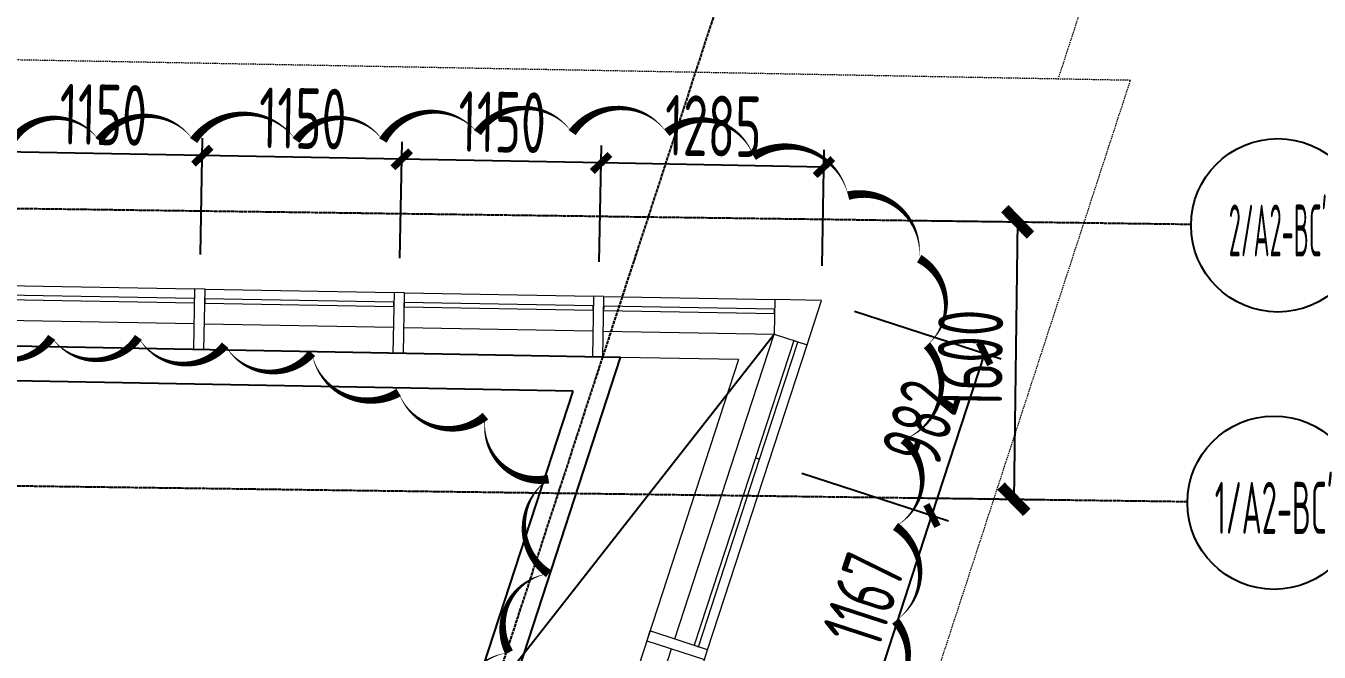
# Model space of a CAD drawing. Header units: millimetres. Extents: x 11515858 to 24947533, y -12764720 to -6305528.
# Drawn here: x 11866009 to 11873465, y -6351644 to -6348031 of the extents above; entities that cross this region are included whole.
import ezdxf
from ezdxf.enums import TextEntityAlignment as Align

# ---------------------------------------------------------------- set-up
doc = ezdxf.new("R2010")
doc.units = ezdxf.units.MM
doc.header["$LTSCALE"] = 10
for name, pattern in [('A2-RG-AXIS$0$CENTER', [2, 1.25, -0.25, 0.25, -0.25]), ('A2-RG-AXIS$0$DOTE', [2.4200000000000004, 2, -0.2, 0.02, -0.2]), ('A2-RI-F3$0$HIDDEN', [0.375, 0.25, -0.125]), ('A2-RI-F3$0$Overhead 1_16_', [2.5796875, 1.5875, -0.9921875])]:
    doc.linetypes.add(name, pattern=pattern)
for name, color, linetype in [('A2-RB-F3$0$$34$A-DIMS-100', 1, 'Continuous'), ('A2-RB-F3$0$A-DIMS-100', 1, 'Continuous'), ('A2-RG-AXIS$0$A-AXIS', 1, 'Continuous'), ('A2-RG-AXIS$0$A-DIMS-100', 1, 'Continuous'), ('A2-RG-AXIS$0$A-GRID', 1, 'A2-RG-AXIS$0$CENTER'), ('A2-RG-AXIS$0$A-SYMB', 4, 'Continuous'), ('A2-RI-F3$0$A-BEAM-PLAN-S', 2, 'Continuous'), ('A2-RI-F3$0$A-SYMB-VOID', 35, 'Continuous')]:
    doc.layers.add(name, color=color, linetype=linetype)
for name, color, linetype, lineweight in [('A2-RI-F3$0$A-FLOR-OVHD', 8, 'A2-RI-F3$0$Overhead 1_16_', 5), ('A2-RI-F3$0$A-GLAZ', 140, 'Continuous', 5), ('A2-RI-F3$0$A-GLAZ-CWMG', 3, 'Continuous', 5)]:
    doc.layers.add(name, color=color, linetype=linetype, lineweight=lineweight)
doc.styles.add('A2-RB-F3$0$$0$XD2008', font='hzs.shx', dxfattribs={"width": 0.7, "bigfont": 'hztxt.shx'})
doc.styles.add('A2-RB-F3$0$XD2008', font='hzs.shx', dxfattribs={"width": 0.7, "bigfont": 'hztxt.shx'})
doc.styles.add('A2-RG-AXIS$0$ECADI', font='hzs.shx', dxfattribs={"width": 0.7, "bigfont": 'hztxt.shx'})
doc.styles.add('A2-RG-AXIS$0$XD2008', font='hzs.shx', dxfattribs={"width": 0.7, "bigfont": 'hztxt.shx'})
doc.dimstyles.new('A2-RB-F3$0$$0$XD100$0', dxfattribs={"dimscale": 100, "dimtxt": 3.5, "dimasz": 1, "dimexe": 1, "dimexo": 2, "dimgap": 0.5, "dimtad": 1, "dimdec": 0, "dimdsep": 46, "dimtxsty": 'A2-RB-F3$0$$0$XD2008', "dimblk1": 'A2-RB-F3$0$$20$_ArchTick', "dimblk2": 'A2-RB-F3$0$$20$_ArchTick', "dimsah": 1, "dimcen": 2.5, "dimclrt": 4, "dimaunit": 1, "dimadec": 0, "dimazin": 0, "dimtfac": 1, "dimtdec": 0, "dimtix": 1, "dimtmove": 2, "dimatfit": 3, "dimfxl": 0, "dimtolj": 1, "dimtzin": 0, "dimarcsym": 0})
doc.dimstyles.new('A2-RB-F3$0$XD100$0', dxfattribs={"dimscale": 100, "dimtxt": 3.5, "dimasz": 1, "dimexe": 1, "dimexo": 2, "dimgap": 0.5, "dimtad": 1, "dimdec": 0, "dimdsep": 46, "dimtxsty": 'A2-RB-F3$0$XD2008', "dimblk1": 'A2-RB-F3$0$_ArchTick', "dimblk2": 'A2-RB-F3$0$_ArchTick', "dimsah": 1, "dimcen": 2.5, "dimclrt": 4, "dimaunit": 1, "dimadec": 0, "dimazin": 0, "dimtfac": 1, "dimtdec": 0, "dimtix": 1, "dimtmove": 1, "dimatfit": 3, "dimfxl": 0, "dimtolj": 1, "dimtzin": 0, "dimarcsym": 0})
doc.dimstyles.new('A2-RG-AXIS$0$XD150', dxfattribs={"dimscale": 300, "dimtxt": 2.5, "dimasz": 1.5, "dimexe": 1, "dimexo": 2, "dimgap": 0.5, "dimtad": 1, "dimdec": 0, "dimdsep": 46, "dimtxsty": 'A2-RG-AXIS$0$XD2008', "dimcen": 2.5, "dimclrt": 4, "dimaunit": 1, "dimadec": 3, "dimazin": 0, "dimtfac": 1, "dimtdec": 0, "dimtmove": 2, "dimatfit": 3, "dimfxl": 0, "dimtolj": 1, "dimtzin": 0, "dimarcsym": 0})
doc.dimstyles.new('A2-RG-AXIS$0$XD150$0', dxfattribs={"dimscale": 150, "dimtxt": 2.5, "dimasz": 1, "dimexe": 1, "dimexo": 2, "dimgap": 0.5, "dimtad": 1, "dimdec": 0, "dimdsep": 46, "dimtxsty": 'A2-RG-AXIS$0$XD2008', "dimblk": 'A2-RG-AXIS$0$_ArchTick', "dimcen": 2.5, "dimclrt": 4, "dimaunit": 1, "dimadec": 0, "dimazin": 0, "dimtfac": 1, "dimtdec": 0, "dimtmove": 2, "dimatfit": 3, "dimfxl": 0, "dimtolj": 1, "dimtzin": 0, "dimarcsym": 0})

# ---------------------------------------------------------------- blocks, each defined once
blk = doc.blocks.new('A2-RG-AXIS$0$_ArchTick')
at = {"color": 0, "linetype": 'ByBlock', "const_width": 0.4}
blk.add_lwpolyline([(-0.5, -0.5), (0.5, 0.5)], dxfattribs=at)
blk = doc.blocks.new('*D570')
at = {"layer": 'A2-RG-AXIS$0$A-DIMS-100', "color": 0, "lineweight": -2, "transparency": 16777216}
for p, q in [((11874589.38699963, -6348268.879640024), (11875587.6960257, -6348594.270384096)), ((11873275.80887374, -6355203.179355318), (11875445.08045365, -6348547.785993095)), ((11872705.34528909, -6355017.241368757), (11873418.42444579, -6355249.663746319))]:
    blk.add_line(p, q, dxfattribs=at)
at = {"layer": 'Defpoints', "color": 0, "transparency": 16777216}
for p in [(11874304.15585551, -6348175.910858022), (11875445.08045365, -6348547.785993095), (11872420.11414498, -6354924.272586754)]:
    blk.add_point(p, dxfattribs=at)
at = {"layer": 'A2-RG-AXIS$0$A-DIMS-100', "color": 0, "lineweight": -2, "transparency": 16777216, "xscale": 150, "yscale": 150, "zscale": 150}
for p, rotation in [((11875445.08045365, -6348547.785993095), 71.94704053343841), ((11873275.80887374, -6355203.179355318), 251.9470405334384)]:
    blk.add_blockref('A2-RG-AXIS$0$_ArchTick', p, dxfattribs=dict(at, rotation=rotation))
at = {"layer": 'A2-RG-AXIS$0$A-DIMS-100', "color": 4, "transparency": 16777216, "insert": (11874110.86741259, -6351794.134989956), "char_height": 375, "attachment_point": 5, "rotation": 71.94704053343841, "style": 'A2-RG-AXIS$0$XD2008'}
blk.add_mtext('\\A1;7000', dxfattribs=at)
blk = doc.blocks.new('*D582')
at = {"layer": 'A2-RG-AXIS$0$A-DIMS-100', "color": 0, "lineweight": -2, "ltscale": 3, "transparency": 16777216}
blk.add_arc((11859128.7327663, -6350592.05443198), 5746.740531579062, 341.9470404933478, 359.228553700333, dxfattribs=at)
at = {"layer": 'Defpoints', "color": 0, "ltscale": 3, "transparency": 16777216}
for p in [(11834459.42301469, -6342551.292638551), (11835566.99318758, -6350274.793449771), (11872705.48127219, -6350774.866594547), (11864743.72133208, -6351815.545397793), (11872420.11414498, -6354924.272586754)]:
    blk.add_point(p, dxfattribs=at)
at = {"layer": 'A2-RG-AXIS$0$A-DIMS-100', "color": 0, "lineweight": -2, "ltscale": 3, "transparency": 16777216, "xscale": 150, "yscale": 150, "zscale": 150}
for p, rotation in [((11864874.95240171, -6350669.427805854), 89.22855370033292), ((11864592.5640209, -6352372.945994822), 251.9470404933478)]:
    blk.add_blockref('A2-RG-AXIS$0$_ArchTick', p, dxfattribs=dict(at, rotation=rotation))
at = {"layer": 'A2-RG-AXIS$0$A-DIMS-100', "color": 4, "ltscale": 3, "transparency": 16777216, "insert": (11865468.54927567, -6351642.991563324), "char_height": 375, "attachment_point": 5, "rotation": 80.58779709683913, "style": 'A2-RG-AXIS$0$XD2008'}
blk.add_mtext('\\A1;17°16\'53"', dxfattribs=at)
blk = doc.blocks.new('A2-RG-AXIS$0$ECADI-TAG-GRID')
at = {"color": 13}
blk.add_circle((0, 0), 5, dxfattribs=at)
at = {"style": 'A2-RG-AXIS$0$ECADI', "width": 0.7}
blk.add_attdef('GRID', text='', height=5, dxfattribs=at).set_placement((0, 0), align=Align.MIDDLE)
blk = doc.blocks.new('*D553')
at = {"layer": 'A2-RG-AXIS$0$A-AXIS', "color": 0, "lineweight": -2, "ltscale": 3, "transparency": 16777216}
for p, q in [((11871124.75589846, -6349153.503604544), (11871876.68219595, -6349163.628361033)), ((11871726.69579226, -6349161.608780365), (11871705.15359847, -6350761.463753141)), ((11871103.21370467, -6350753.358577319), (11871855.14000216, -6350763.483333808))]:
    blk.add_line(p, q, dxfattribs=at)
at = {"layer": 'Defpoints', "color": 0, "ltscale": 3, "transparency": 16777216}
for p in [(11870824.78309107, -6349149.464443209), (11870803.24089728, -6350749.319415984), (11871705.15359847, -6350761.463753141)]:
    blk.add_point(p, dxfattribs=at)
at = {"layer": 'A2-RG-AXIS$0$A-AXIS', "color": 0, "lineweight": -2, "ltscale": 3, "transparency": 16777216, "xscale": 150, "yscale": 150, "zscale": 150}
for p, rotation in [((11871726.69579226, -6349161.608780365), 89.22855370033429), ((11871705.15359847, -6350761.463753141), 269.2285537003343)]:
    blk.add_blockref('A2-RG-AXIS$0$_ArchTick', p, dxfattribs=dict(at, rotation=rotation))
at = {"layer": 'A2-RG-AXIS$0$A-AXIS', "color": 4, "ltscale": 3, "transparency": 16777216, "insert": (11871453.44848889, -6349958.002000585), "char_height": 375, "attachment_point": 5, "rotation": 89.22855370033427, "style": 'A2-RG-AXIS$0$XD2008'}
blk.add_mtext('\\A1;1600', dxfattribs=at)
blk = doc.blocks.new('A2-RB-F3$0$_ArchTick')
at = {"color": 0, "linetype": 'ByBlock', "const_width": 0.4}
blk.add_lwpolyline([(-0.5, -0.5), (0.5, 0.5)], dxfattribs=at)
blk = doc.blocks.new('*D844')
at = {"layer": 'A2-RB-F3$0$A-DIMS-100', "color": 0, "lineweight": -2, "transparency": 16777216}
for p, q in [((11870482.0296536, -6350610.745165925), (11871327.97123534, -6350886.477764993)), ((11870871.34254705, -6351964.720693601), (11871232.89434592, -6350855.487684356)), ((11870120.47785474, -6351719.978175171), (11870966.41943648, -6351995.710774238))]:
    blk.add_line(p, q, dxfattribs=at)
at = {"layer": 'Defpoints', "color": 0, "transparency": 16777216}
for p in [(11870291.87587476, -6350548.765004653), (11871232.89434592, -6350855.487684356), (11869930.32407589, -6351657.998013899)]:
    blk.add_point(p, dxfattribs=at)
at = {"layer": 'A2-RB-F3$0$A-DIMS-100', "color": 0, "lineweight": -2, "transparency": 16777216, "xscale": 100, "yscale": 100, "zscale": 100}
for p, rotation in [((11871232.89434592, -6350855.487684356), 71.94674727467715), ((11870871.34254705, -6351964.720693601), 251.9467472746771)]:
    blk.add_blockref('A2-RB-F3$0$_ArchTick', p, dxfattribs=dict(at, rotation=rotation))
at = {"layer": 'A2-RB-F3$0$A-DIMS-100', "color": 4, "transparency": 16777216, "insert": (11870838.19544529, -6351340.376507547), "char_height": 350, "attachment_point": 5, "rotation": 71.94674727467715, "style": 'A2-RB-F3$0$XD2008'}
blk.add_mtext('\\A1;1167', dxfattribs=at)
blk = doc.blocks.new('*D845')
at = {"layer": 'A2-RB-F3$0$A-DIMS-100', "color": 0, "lineweight": -2, "transparency": 16777216}
for p, q in [((11870786.39420099, -6349676.961393151), (11871632.33578273, -6349952.693992225)), ((11871232.89434592, -6350855.487684365), (11871537.25889331, -6349921.703911589)), ((11870482.0296536, -6350610.745165927), (11871327.97123534, -6350886.477765002))]:
    blk.add_line(p, q, dxfattribs=at)
at = {"layer": 'Defpoints', "color": 0, "transparency": 16777216}
for p in [(11870596.24042214, -6349614.981231877), (11871537.25889331, -6349921.703911589), (11870291.87587476, -6350548.765004653)]:
    blk.add_point(p, dxfattribs=at)
at = {"layer": 'A2-RB-F3$0$A-DIMS-100', "color": 0, "lineweight": -2, "transparency": 16777216, "xscale": 100, "yscale": 100, "zscale": 100}
for p, rotation in [((11871537.25889331, -6349921.703911589), 71.94674727425051), ((11871232.89434592, -6350855.487684365), 251.9467472742505)]:
    blk.add_blockref('A2-RB-F3$0$_ArchTick', p, dxfattribs=dict(at, rotation=rotation))
at = {"layer": 'A2-RB-F3$0$A-DIMS-100', "color": 4, "transparency": 16777216, "insert": (11871171.15361841, -6350318.868116545), "char_height": 350, "attachment_point": 5, "rotation": 71.94674727425051, "style": 'A2-RB-F3$0$XD2008'}
blk.add_mtext('\\A1;982', dxfattribs=at)
blk = doc.blocks.new('*D846')
at = {"layer": 'A2-RB-F3$0$A-DIMS-100', "color": 0, "lineweight": -2, "transparency": 16777216}
for p, q in [((11869314.98015234, -6349391.432231773), (11869327.26649813, -6348721.995983246)), ((11870599.91045855, -6349415.01490763), (11870612.19680434, -6348745.578659102)), ((11870610.36178614, -6348845.561821226), (11869325.43147993, -6348821.979145369))]:
    blk.add_line(p, q, dxfattribs=at)
at = {"layer": 'Defpoints', "color": 0, "transparency": 16777216}
for p in [(11869325.43147993, -6348821.979145369), (11869311.31011594, -6349591.398556019), (11870596.24042214, -6349614.981231876)]:
    blk.add_point(p, dxfattribs=at)
at = {"layer": 'A2-RB-F3$0$A-DIMS-100', "color": 0, "lineweight": -2, "transparency": 16777216, "xscale": 100, "yscale": 100, "zscale": 100}
for p, rotation in [((11869325.43147993, -6348821.979145369), 178.9485530010529), ((11870610.36178614, -6348845.561821226), 358.948553001053)]:
    blk.add_blockref('A2-RB-F3$0$_ArchTick', p, dxfattribs=dict(at, rotation=rotation))
at = {"layer": 'A2-RB-F3$0$A-DIMS-100', "color": 4, "transparency": 16777216, "insert": (11869972.02542399, -6348608.80836852), "char_height": 350, "attachment_point": 5, "rotation": 358.94855300105297, "style": 'A2-RB-F3$0$XD2008'}
blk.add_mtext('\\A1;1285', dxfattribs=at)
blk = doc.blocks.new('*D847')
at = {"layer": 'A2-RB-F3$0$A-DIMS-100', "color": 0, "lineweight": -2, "transparency": 16777216}
for p, q in [((11868165.17378793, -6349370.329522422), (11868177.46013371, -6348700.893273889)), ((11869314.98015234, -6349391.432231773), (11869327.26649813, -6348721.99598324)), ((11869325.43147993, -6348821.979145364), (11868175.62511551, -6348800.876436013))]:
    blk.add_line(p, q, dxfattribs=at)
at = {"layer": 'Defpoints', "color": 0, "transparency": 16777216}
for p in [(11868175.62511551, -6348800.876436013), (11868161.50375152, -6349570.295846668), (11869311.31011593, -6349591.398556019)]:
    blk.add_point(p, dxfattribs=at)
at = {"layer": 'A2-RB-F3$0$A-DIMS-100', "color": 0, "lineweight": -2, "transparency": 16777216, "xscale": 100, "yscale": 100, "zscale": 100}
for p, rotation in [((11868175.62511551, -6348800.876436013), 178.9485530011098), ((11869325.43147993, -6348821.979145364), 358.9485530011099)]:
    blk.add_blockref('A2-RB-F3$0$_ArchTick', p, dxfattribs=dict(at, rotation=rotation))
at = {"layer": 'A2-RB-F3$0$A-DIMS-100', "color": 4, "transparency": 16777216, "insert": (11868754.65708868, -6348586.465675911), "char_height": 350, "attachment_point": 5, "rotation": 358.9485530011099, "style": 'A2-RB-F3$0$XD2008'}
blk.add_mtext('\\A1;1150', dxfattribs=at)
blk = doc.blocks.new('*D848')
at = {"layer": 'A2-RB-F3$0$A-DIMS-100', "color": 0, "lineweight": -2, "transparency": 16777216}
for p, q in [((11867015.36742351, -6349349.22681307), (11867027.6537693, -6348679.790564536)), ((11868165.17378793, -6349370.329522422), (11868177.46013371, -6348700.893273887)), ((11868175.62511551, -6348800.876436011), (11867025.81875109, -6348779.77372666))]:
    blk.add_line(p, q, dxfattribs=at)
at = {"layer": 'Defpoints', "color": 0, "transparency": 16777216}
for p in [(11867025.81875109, -6348779.77372666), (11867011.6973871, -6349549.193137317), (11868161.50375152, -6349570.295846668)]:
    blk.add_point(p, dxfattribs=at)
at = {"layer": 'A2-RB-F3$0$A-DIMS-100', "color": 0, "lineweight": -2, "transparency": 16777216, "xscale": 100, "yscale": 100, "zscale": 100}
for p, rotation in [((11867025.81875109, -6348779.77372666), 178.9485530011098), ((11868175.62511551, -6348800.876436011), 358.9485530011099)]:
    blk.add_blockref('A2-RB-F3$0$_ArchTick', p, dxfattribs=dict(at, rotation=rotation))
at = {"layer": 'A2-RB-F3$0$A-DIMS-100', "color": 4, "transparency": 16777216, "insert": (11867604.85072426, -6348565.362966558), "char_height": 350, "attachment_point": 5, "rotation": 358.9485530011099, "style": 'A2-RB-F3$0$XD2008'}
blk.add_mtext('\\A1;1150', dxfattribs=at)
blk = doc.blocks.new('*D849')
at = {"layer": 'A2-RB-F3$0$A-DIMS-100', "color": 0, "lineweight": -2, "transparency": 16777216}
for p, q in [((11865865.56105909, -6349328.124103719), (11865877.84740488, -6348658.687855296)), ((11867015.36742351, -6349349.22681307), (11867027.65376929, -6348679.790564647)), ((11867025.81875109, -6348779.773726771), (11865876.01238667, -6348758.67101742))]:
    blk.add_line(p, q, dxfattribs=at)
at = {"layer": 'Defpoints', "color": 0, "transparency": 16777216}
for p in [(11865876.01238667, -6348758.67101742), (11865861.89102268, -6349528.090427966), (11867011.6973871, -6349549.193137317)]:
    blk.add_point(p, dxfattribs=at)
at = {"layer": 'A2-RB-F3$0$A-DIMS-100', "color": 0, "lineweight": -2, "transparency": 16777216, "xscale": 100, "yscale": 100, "zscale": 100}
for p, rotation in [((11865876.01238667, -6348758.67101742), 178.9485530011098), ((11867025.81875109, -6348779.773726771), 358.9485530011099)]:
    blk.add_blockref('A2-RB-F3$0$_ArchTick', p, dxfattribs=dict(at, rotation=rotation))
at = {"layer": 'A2-RB-F3$0$A-DIMS-100', "color": 4, "transparency": 16777216, "insert": (11866455.04435984, -6348544.260257318), "char_height": 350, "attachment_point": 5, "rotation": 358.9485530011099, "style": 'A2-RB-F3$0$XD2008'}
blk.add_mtext('\\A1;1150', dxfattribs=at)
blk = doc.blocks.new('A2-RB-F3$0$$20$_ArchTick')
at = {"color": 0, "linetype": 'ByBlock', "const_width": 0.4}
blk.add_lwpolyline([(-0.5, -0.5), (0.5, 0.5)], dxfattribs=at)
blk = doc.blocks.new('*D1000')
at = {"layer": 'A2-RB-F3$0$$34$A-DIMS-100', "color": 0, "lineweight": -2, "transparency": 16777216}
blk.add_arc((11854397.27101286, -6348928.215341986), 5197.010226061926, 179.2283753461018, 188.9089247423358, dxfattribs=at)
at = {"layer": 'Defpoints', "color": 0, "transparency": 16777216}
for p in [(11858126.40803416, -6348343.652936382), (11835588.55433006, -6348674.895688873), (11849205.03162293, -6349150.848240294), (11872727.02249406, -6349175.084193551), (11843467.94352963, -6350641.446561096)]:
    blk.add_point(p, dxfattribs=at)
at = {"layer": 'A2-RB-F3$0$$34$A-DIMS-100', "color": 0, "lineweight": -2, "transparency": 16777216, "xscale": 100, "yscale": 100, "zscale": 100}
for p, rotation in [((11849200.73207215, -6348858.227289954), 89.22837534610186), ((11849262.95879068, -6349733.046563413), 278.9089247423358)]:
    blk.add_blockref('A2-RB-F3$0$$20$_ArchTick', p, dxfattribs=dict(at, rotation=rotation))
at = {"layer": 'A2-RB-F3$0$$34$A-DIMS-100', "color": 4, "transparency": 16777216, "insert": (11849471.04080004, -6349278.622734919), "char_height": 350, "attachment_point": 5, "rotation": 274.068650044219, "style": 'A2-RB-F3$0$$0$XD2008'}
blk.add_mtext('\\A1;9°40\'50"', dxfattribs=at)
blk = doc.blocks.new('A2-RI-F3$0$System Panel - Glazed-5010835-Documents - Level 3')
at = {"layer": 'A2-RI-F3$0$A-GLAZ', "lineweight": 13}
for p, q in [((492.4266511889286, -19.05), (-492.426651188842, -19.05)), ((-492.426651188842, -19.05), (-492.4266511888594, -44.44999999999423)), ((-492.4266511888594, -44.44999999999423), (492.4266511889114, -44.44999999999423)), ((492.4266511889114, -44.44999999999423), (492.4266511889286, -19.05))]:
    blk.add_line(p, q, dxfattribs=at)
blk = doc.blocks.new('A2-RI-F3$0$Rectangular Mullion - 60mm x 200mm-5010827-Documents - Level 3')
at = {"layer": 'A2-RI-F3$0$A-GLAZ-CWMG'}
for p, q in [((96687.0162400138, -33774.25554874521), (97628.82706175333, -33486.28262769386)), ((96745.4966086852, -33965.51465697293), (97687.30743042471, -33677.54173592158))]:
    blk.add_line(p, q, dxfattribs=at)
blk = doc.blocks.new('A2-RI-F3$0$System Panel - Glazed-5010947-Documents - Level 3')
at = {"layer": 'A2-RI-F3$0$A-GLAZ', "lineweight": 13}
for p, q in [((544.9999999999974, -19.04999999999134), (-544.9999999999974, -19.04999999999134)), ((-544.9999999999974, -19.04999999999134), (-545.0000000000147, -44.44999999998556)), ((-545.0000000000147, -44.44999999998556), (544.9999999999974, -44.44999999998556)), ((544.9999999999974, -44.44999999998556), (544.9999999999974, -19.04999999999134))]:
    blk.add_line(p, q, dxfattribs=at)
blk = doc.blocks.new('A2-RI-F3$0$Rectangular Mullion - 60mm x 200mm-5010902-Documents - Level 3')
at = {"layer": 'A2-RI-F3$0$A-GLAZ-CWMG'}
for p, q in [((93387.79662308579, -34783.0419083263), (94430.15876292682, -34464.32389906735)), ((93446.27699175717, -34974.30101655402), (94488.6391315982, -34655.58300729506))]:
    blk.add_line(p, q, dxfattribs=at)
blk = doc.blocks.new('A2-RI-F3$0$System Panel - Glazed-5010930-Documents - Level 3')
at = {"layer": 'A2-RI-F3$0$A-GLAZ', "lineweight": 13}
for p, q in [((545.0000000000147, -19.05), (-544.9999999999974, -19.05)), ((-544.9999999999974, -19.05), (-544.9999999999801, -44.44999999999423)), ((-544.9999999999801, -44.44999999999423), (545.0000000000147, -44.44999999999423)), ((545.0000000000147, -44.44999999999423), (545.0000000000147, -19.05))]:
    blk.add_line(p, q, dxfattribs=at)
blk = doc.blocks.new('A2-RI-F3$0$System Panel - Glazed-5010911-Documents - Level 3')
at = {"layer": 'A2-RI-F3$0$A-GLAZ', "lineweight": 13}
for p, q in [((545.0000000000147, -19.05), (-544.9999999999801, -19.05)), ((-544.9999999999801, -19.05), (-544.9999999999801, -44.45000000000289)), ((-544.9999999999801, -44.45000000000289), (545.0000000000147, -44.44999999999423)), ((545.0000000000147, -44.44999999999423), (545.0000000000147, -19.05))]:
    blk.add_line(p, q, dxfattribs=at)
blk = doc.blocks.new('A2-RI-F3$0$Rectangular Mullion - 60mm x 200mm-4645544-Documents - Level 3')
at = {"layer": 'A2-RI-F3$0$A-GLAZ-CWMG', "lineweight": 20}
for p, q in [((-29.99999999813735, 99.99999999906868), (30.00000000186265, 100)), ((-30, -250), (-29.99999999813735, 99.99999999906868)), ((30.00000000186265, 100), (30, -250)), ((30, -250), (-30, -250))]:
    blk.add_line(p, q, dxfattribs=at)
blk = doc.blocks.new('A2-RI-F3$0$System Panel - Glazed-5325693-Documents - Level 3')
at = {"layer": 'A2-RI-F3$0$A-GLAZ', "lineweight": 13}
for p, q in [((355.7557120722608, 44.44999999999423), (-355.7557120722651, 44.44999999999423)), ((-355.7557120722651, 44.44999999999423), (-355.7557120722651, 19.05)), ((-355.7557120722651, 19.05), (355.7557120722608, 19.05)), ((355.7557120722608, 19.05), (355.7557120722608, 44.44999999999423))]:
    blk.add_line(p, q, dxfattribs=at)
blk = doc.blocks.new('A2-RI-F3$0$Rectangular Mullion - 60mm x 200mm-4853677-Documents - Level 3')
at = {"layer": 'A2-RI-F3$0$A-GLAZ-CWMG'}
for p, q in [((97687.30743042471, -34389.05316006611), (97687.30743042473, -33677.54173592158)), ((97887.3074304247, -34389.05316006611), (97887.30743042473, -33677.54173592158))]:
    blk.add_line(p, q, dxfattribs=at)
blk = doc.blocks.new('A2-RI-F3$0$Quad Corner Mullion - 200mm x 200mm Quad Corner-4645201-Documents - Level 3')
at = {"layer": 'A2-RI-F3$0$A-GLAZ-CWMG', "lineweight": 20}
for p, q in [((56.11241060554276, 158.4803686713613), (-135.1466976221696, 99.99999999999459)), ((135.1466976221696, -99.99999999999459), (56.11241060554276, 158.4803686713613)), ((-135.1466976221696, 99.99999999999459), (-135.1466976221696, -99.99999999999459)), ((-135.1466976221696, -99.99999999999459), (135.1466976221696, -99.99999999999459))]:
    blk.add_line(p, q, dxfattribs=at)
blk = doc.blocks.new('A2-RI-F3$0$Rectangular Mullion - 60mm x 200mm-3669289-Documents - Level 3')
at = {"layer": 'A2-RI-F3$0$A-GLAZ-CWMG'}
for p, q in [((97687.3074304247, -46027.06977392331), (97687.3074304247, -44920.06977392335)), ((97887.30743042468, -46027.06977392331), (97887.30743042468, -44920.06977392335))]:
    blk.add_line(p, q, dxfattribs=at)
blk = doc.blocks.new('A2-RI-F3$0$Rectangular Mullion - 60mm x 200mm-4644613-Documents - Level 3')
at = {"layer": 'A2-RI-F3$0$A-GLAZ-CWMG', "lineweight": 20}
for p, q in [((-30, 250), (29.99999999860302, 249.9999999981374)), ((-30, -100.0000000018626), (-30, 250)), ((29.99999999860302, 249.9999999981374), (30, -100.0000000018626)), ((30, -100.0000000018626), (-30, -100.0000000018626))]:
    blk.add_line(p, q, dxfattribs=at)
blk = doc.blocks.new('A2-RI-F3$0$System Panel - Glazed-4853844-Documents - Level 3')
at = {"layer": 'A2-RI-F3$0$A-GLAZ', "lineweight": 13}
for p, q in [((568.4999999999964, 44.44999999999423), (-568.5000000000007, 44.44999999999423)), ((-568.5000000000007, 44.44999999999423), (-568.5000000000007, 19.05)), ((-568.5000000000007, 19.05), (568.4999999999964, 19.05)), ((568.4999999999964, 19.05), (568.4999999999964, 44.44999999999423))]:
    blk.add_line(p, q, dxfattribs=at)
blk = doc.blocks.new('A2-RI-F3$0$Rectangular Mullion - 60mm x 200mm-4853680-Documents - Level 3')
at = {"layer": 'A2-RI-F3$0$A-GLAZ-CWMG'}
for p, q in [((97687.30743042471, -35526.05316006608), (97687.30743042471, -34389.05316006611)), ((97887.3074304247, -35526.05316006608), (97887.3074304247, -34389.05316006611))]:
    blk.add_line(p, q, dxfattribs=at)
blk = doc.blocks.new('A2-RG-AXIS')
at = {"layer": 'A2-RG-AXIS$0$A-GRID', "linetype": 'A2-RG-AXIS$0$DOTE'}
for p, q in [((11878378.07715797, -6322191.250791802), (11865217.4337792, -6362568.513488524)), ((11835588.55433006, -6348674.895688873), (11872727.02249406, -6349175.084193552)), ((11835567.00715613, -6350274.750594574), (11872705.48030027, -6350774.939166326))]:
    blk.add_line(p, q, dxfattribs=at)
at = {"layer": 'A2-RG-AXIS$0$A-SYMB'}
ref = blk.add_blockref('A2-RG-AXIS$0$ECADI-TAG-GRID', (11873226.97814497, -6349181.743557341), dxfattribs=dict(at, xscale=100, yscale=100, zscale=100))
ref.add_attrib('GRID', "2/A2-BC'", dxfattribs={"layer": '0', "extrusion": (0, 0, -1), "height": 300, "style": 'A2-RG-AXIS$0$ECADI', "text_generation_flag": 2, "width": 0.4}).set_placement((-11873226.97814497, -6349181.743557341), align=Align.MIDDLE)
ref = blk.add_blockref('A2-RG-AXIS$0$ECADI-TAG-GRID', (11873205.43595118, -6350781.598530109), dxfattribs=dict(at, xscale=100, yscale=100, zscale=100))
ref.add_attrib('GRID', "1/A2-BC'", dxfattribs={"layer": '0', "extrusion": (0, 0, -1), "height": 300, "style": 'A2-RG-AXIS$0$ECADI', "text_generation_flag": 2, "width": 0.5}).set_placement((-11873205.43595118, -6350781.598530109), align=Align.MIDDLE)
at = {"layer": 'A2-RG-AXIS$0$A-AXIS', "ltscale": 3}
dim = blk.add_aligned_dim(p1=(11870824.78309106, -6349149.464443208), p2=(11870803.24089727, -6350749.319415982), distance=901.994459801266, dimstyle='A2-RG-AXIS$0$XD150$0', dxfattribs=at)
dim.commit()
dim.dimension.update_dxf_attribs({"geometry": '*D553', "text_midpoint": (11871453.44848889, -6349958.002000585)})
at = {"layer": 'A2-RG-AXIS$0$A-DIMS-100', "ltscale": 3}
dim = blk.add_angular_dim_2l(base=(11864743.72133208, -6351815.545397793), line1=((11834459.4230147, -6342551.292638551), (11872420.11414498, -6354924.272586755)), line2=((11835566.99318758, -6350274.793449773), (11872705.48127219, -6350774.866594549)), dimstyle='A2-RG-AXIS$0$XD150', override={"dimscale": 150, "dimasz": 1, "dimblk": 'A2-RG-AXIS$0$_ArchTick', "dimadec": 4}, dxfattribs=at)
dim.commit()
dim.dimension.update_dxf_attribs({"geometry": '*D582', "text_midpoint": (11865468.54927567, -6351642.991563325)})
at = {"layer": 'A2-RG-AXIS$0$A-DIMS-100'}
dim = blk.add_linear_dim(base=(11875445.08045365, -6348547.785993095), p1=(11872420.11414498, -6354924.272586755), p2=(11874304.15585552, -6348175.910858022), angle=251.9470405334384, dimstyle='A2-RG-AXIS$0$XD150$0', dxfattribs=at)
dim.commit()
dim.dimension.update_dxf_attribs({"geometry": '*D570', "text_midpoint": (11874110.86741259, -6351794.134989956)})
blk = doc.blocks.new('A2-RB-F3')
at = {"layer": 'A2-RB-F3$0$$34$A-DIMS-100'}
dim = blk.add_angular_dim_2l(base=(11849205.03162293, -6349150.848240294), line1=((11843467.94352964, -6350641.446561097), (11858126.40803416, -6348343.652936383)), line2=((11835588.55433006, -6348674.895688873), (11872727.02249406, -6349175.084193552)), dimstyle='A2-RB-F3$0$$0$XD100$0', override={"dimadec": 4}, dxfattribs=at)
dim.commit()
dim.dimension.update_dxf_attribs({"geometry": '*D1000', "text_midpoint": (11849471.04080004, -6349278.622734917)})
at = {"layer": 'A2-RB-F3$0$A-DIMS-100'}
for p1, p2, distance, picture, middle in [((11867011.6973871, -6349549.193137318), (11865861.89102268, -6349528.090427967), -769.5489862561077, '*D849', (11866455.04435984, -6348544.260257318)), ((11868161.50375152, -6349570.295846669), (11867011.6973871, -6349549.193137318), -769.5489863669163, '*D848', (11867604.85072426, -6348565.362966558)), ((11869311.31011594, -6349591.39855602), (11868161.50375152, -6349570.295846669), -769.548986365054, '*D847', (11868754.65708868, -6348586.465675911)), ((11870596.24042214, -6349614.981231877), (11869311.31011594, -6349591.39855602), -769.5489863603983, '*D846', (11869972.02542399, -6348608.80836852)), ((11870291.87587476, -6350548.765004653), (11870596.24042214, -6349614.981231877), -989.7446970457753, '*D845', (11871171.15361841, -6350318.868116545)), ((11869930.32407589, -6351657.998013899), (11870291.87587476, -6350548.765004653), -989.7446970358052, '*D844', (11870838.19544529, -6351340.376507547))]:
    dim = blk.add_aligned_dim(p1=p1, p2=p2, distance=distance, dimstyle='A2-RB-F3$0$XD100$0', dxfattribs=at)
    dim.commit()
    dim.dimension.update_dxf_attribs({"geometry": picture, "text_midpoint": middle})
blk = doc.blocks.new('A2-RI-F3')
at = {"layer": 'A2-RI-F3$0$A-BEAM-PLAN-S'}
for p, q in [((11869437.54136606, -6349943.774255025), (11863164.08119489, -6349828.635731951)), ((11868424.12284099, -6353052.975002844), (11869437.54136606, -6349943.774255025)), ((11869163.62491588, -6350138.780673239), (11863099.26953838, -6350027.479907393)), ((11868233.96854228, -6352990.996436508), (11869163.62491588, -6350138.780673239))]:
    blk.add_line(p, q, dxfattribs=at)
at = {"layer": 'A2-RI-F3$0$A-FLOR-OVHD', "ltscale": 0.5}
for p, q in [((11879356.05258786, -6325645.381264203), (11871959.48211403, -6348337.89767156)), ((11872377.504388, -6348345.5697482), (11864744.83359605, -6348205.485262424)), ((11867158.26086151, -6364358.094705979), (11872377.504388, -6348345.5697482))]:
    blk.add_line(p, q, dxfattribs=at)
at = {"layer": 'A2-RI-F3$0$A-GLAZ-CWMG'}
for q in [(11866100.65083222, -6362277.95810286), (11869437.54136606, -6349943.774255025)]:
    blk.add_line((11870116.88406217, -6349956.242416543), q, dxfattribs=at)
at = {"layer": 'A2-RI-F3$0$A-SYMB-VOID'}
blk.add_lwpolyline([(11855518.16245981, -6358986.388827744), (11862143.0707518, -6360246.629946284), (11870322.32250216, -6349809.987623115)], dxfattribs=at)
at = {"layer": 'Defpoints'}
for points in [[(11865657.190789, -6349828.040757682, 0, 50, 0.52056705), (11866157.36643406, -6349828.040757682, 0, 50, 0.52056705), (11866157.36643406, -6349828.040757682, 0, 50, 0.52056705), (11866657.54207912, -6349828.040757682, 0, 50, 0.52056705), (11866657.54207912, -6349828.040757682, 0, 50, 0.52056705), (11867157.71772418, -6349873.48034424, 0, 50, 0.52056705), (11867157.71772418, -6349873.48034424, 0, 50, 0.52056705), (11867657.89336923, -6349918.903679158, 0, 50, 0.52056705), (11867657.89336923, -6349918.903679158, 0, 50, 0.52056705), (11868158.06901429, -6350146.052857027, 0, 50, 0.52056705), (11868158.06901429, -6350146.052857027, 0, 50, 0.52056705), (11868658.24465935, -6350282.339113419, 0, 50, 0.52056705), (11868658.24465935, -6350282.339113419, 0, 50, 0.52056705), (11869022.01161495, -6350645.79079932, 0, 50, 0.52056705), (11869022.01161495, -6350645.79079932, 0, 50, 0.52056705), (11869022.01161495, -6351190.952076533, 0, 50, 0.52056705), (11869022.01161495, -6351190.952076533, 0, 50, 0.52056705), (11868794.65334881, -6351645.250432268, 0, 50, 0.52056705), (11868794.65334881, -6351645.250432268, 0, 50, 0.52056705), (11868521.83596989, -6352190.395457841, 0, 50, 0.52056705)], [(11870886.30550572, -6351963.246279973, 0, 50, 0.52056705), (11871022.71419518, -6351463.524589319, 0, 50, 0.52056705), (11871022.71419518, -6351463.524589319, 0, 50, 0.52056705), (11871022.71419518, -6350918.363312108, 0, 50, 0.52056705), (11871022.71419518, -6350918.363312108, 0, 50, 0.52056705), (11871068.20465907, -6350418.641621453, 0, 50, 0.52056705), (11871068.20465907, -6350418.641621453, 0, 50, 0.52056705), (11871204.61334853, -6349873.48034424, 0, 50, 0.52056705), (11871204.61334853, -6349873.48034424, 0, 50, 0.52056705), (11871159.12288464, -6349373.742401946, 0, 50, 0.52056705), (11871159.12288464, -6349373.742401946, 0, 50, 0.52056705), (11870749.89681626, -6349010.306967682, 0, 50, 0.52056705), (11870749.89681626, -6349010.306967682, 0, 50, 0.52056705), (11870204.26205842, -6348783.157789815, 0, 50, 0.52056705), (11870204.26205842, -6348783.157789815, 0, 50, 0.52056705), (11869704.08641336, -6348646.871533424, 0, 50, 0.52056705), (11869704.08641336, -6348646.871533424, 0, 50, 0.52056705), (11869158.4203044, -6348646.871533424, 0, 50, 0.52056705), (11869158.4203044, -6348646.871533424, 0, 50, 0.52056705), (11868612.78554657, -6348646.871533424, 0, 50, 0.52056705), (11868612.78554657, -6348646.871533424, 0, 50, 0.52056705), (11868067.11943761, -6348692.294868339, 0, 50, 0.52056705), (11868067.11943761, -6348692.294868339, 0, 50, 0.52056705), (11867566.94379256, -6348692.294868339, 0, 50, 0.52056705), (11867566.94379256, -6348692.294868339, 0, 50, 0.52056705), (11866975.81857083, -6348692.294868339, 0, 50, 0.52056705), (11866975.81857083, -6348692.294868339, 0, 50, 0.52056705), (11866430.18381298, -6348692.294868339, 0, 50, 0.52056705), (11866430.18381298, -6348692.294868339, 0, 50, 0.52056705), (11865930.00816793, -6348692.294868339, 0, 50, 0.52056705)]]:
    blk.add_lwpolyline(points, format="xyseb", dxfattribs=at)
at = {"linetype": 'A2-RI-F3$0$HIDDEN', "ltscale": 3}
blk.add_blockref('A2-RG-AXIS', (0, 0), dxfattribs=at)
at = {"layer": 'A2-RI-F3$0$A-GLAZ'}
for name, p, rotation in [('A2-RI-F3$0$System Panel - Glazed-5010947-Documents - Level 3', (11866434.95918669, -6349638.624944764), 178.9485530010703), ('A2-RI-F3$0$System Panel - Glazed-5010930-Documents - Level 3', (11867584.7655511, -6349659.727654116), 178.9485530010703), ('A2-RI-F3$0$System Panel - Glazed-5010911-Documents - Level 3', (11868734.57191552, -6349680.830363469), 178.9485530010703), ('A2-RI-F3$0$System Panel - Glazed-5010835-Documents - Level 3', (11869831.81378337, -6349700.9683423), 178.9485530010703), ('A2-RI-F3$0$System Panel - Glazed-5325693-Documents - Level 3', (11870307.15040954, -6350179.219168732), 251.9467472745554), ('A2-RI-F3$0$System Panel - Glazed-4853844-Documents - Level 3', (11870020.72281908, -6351057.972750073), 251.9467472745554)]:
    blk.add_blockref(name, p, dxfattribs=dict(at, rotation=rotation))
at = {"layer": 'A2-RI-F3$0$A-GLAZ-CWMG'}
for name, p, rotation in [('A2-RI-F3$0$Rectangular Mullion - 60mm x 200mm-5010902-Documents - Level 3', (11787880.9665776, -6287517.053162606), 341.9467472745557), ('A2-RI-F3$0$Rectangular Mullion - 60mm x 200mm-5010902-Documents - Level 3', (11789030.77294202, -6287538.155871959), 341.9467472745557), ('A2-RI-F3$0$Rectangular Mullion - 60mm x 200mm-5010902-Documents - Level 3', (11790180.57930644, -6287559.258581311), 341.9467472745557), ('A2-RI-F3$0$Rectangular Mullion - 60mm x 200mm-5010827-Documents - Level 3', (11787880.9665776, -6287517.053162606), 341.9467472745557), ('A2-RI-F3$0$Quad Corner Mullion - 200mm x 200mm Quad Corner-4645201-Documents - Level 3', (11870459.28146215, -6349712.484427496), 71.94674727455546), ('A2-RI-F3$0$Rectangular Mullion - 60mm x 200mm-4853677-Documents - Level 3', (11787880.9665776, -6287517.053162606), 341.9467472745557), ('A2-RI-F3$0$Rectangular Mullion - 60mm x 200mm-4853680-Documents - Level 3', (11787880.9665776, -6287517.053162606), 341.9467472745557), ('A2-RI-F3$0$Rectangular Mullion - 60mm x 200mm-3669289-Documents - Level 3', (11790773.58585285, -6278642.560508026), 341.9467472745557)]:
    blk.add_blockref(name, p, dxfattribs=dict(at, rotation=rotation))
at = {"layer": 'A2-RI-F3$0$A-GLAZ-CWMG', "extrusion": (0, 0, -1)}
for name, p, rotation in [('A2-RI-F3$0$Rectangular Mullion - 60mm x 200mm-4645544-Documents - Level 3', (-11867009.8623689, -6349649.176299441), 1.051446998929586), ('A2-RI-F3$0$Rectangular Mullion - 60mm x 200mm-4645544-Documents - Level 3', (-11868159.66873331, -6349670.279008793), 1.051446998929586), ('A2-RI-F3$0$Rectangular Mullion - 60mm x 200mm-4645544-Documents - Level 3', (-11869309.47509773, -6349691.381718143), 1.051446998929586), ('A2-RI-F3$0$Rectangular Mullion - 60mm x 200mm-4644613-Documents - Level 3', (-11869835.24718647, -6351627.007933264), 288.0532527254445)]:
    blk.add_blockref(name, p, dxfattribs=dict(at, rotation=rotation))

msp = doc.modelspace()

# ---------------------------------------------------------------- block references
for name in ['A2-RB-F3', 'A2-RI-F3', 'A2-RG-AXIS']:
    msp.add_blockref(name, (0, 0))

doc.saveas('drawing.dxf')
